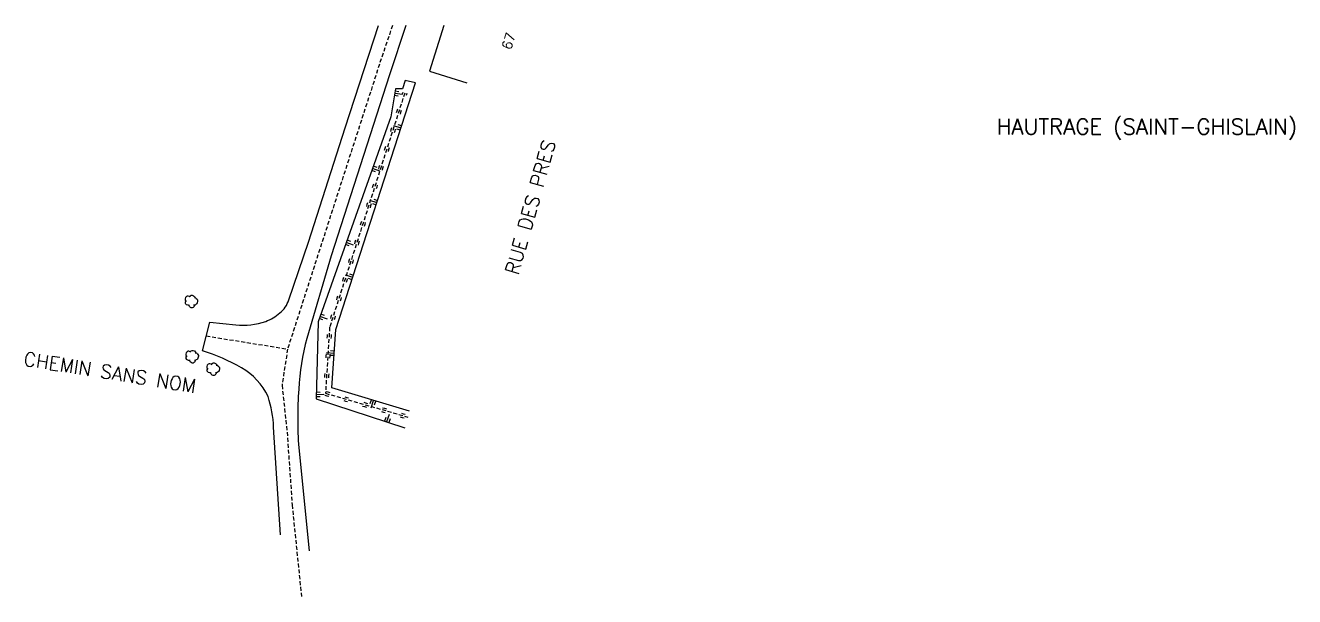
# Model space of a CAD drawing. Header units: millimetres. Extents: x 107000 to 108000, y 126999 to 128000.
# Drawn here: x 107322.5 to 107484.3, y 127927.3 to 128000 of the extents above; entities that cross this region are included whole.
import ezdxf
from ezdxf.enums import TextEntityAlignment as Align

# ---------------------------------------------------------------- set-up
doc = ezdxf.new("R2010")
doc.units = ezdxf.units.MM
doc.linetypes.add('DASHED', pattern=[0.75, 0.5, -0.25])
doc.layers.get('0').update_dxf_attribs({"linetype": 'CONTINUOUS'})
for name, color, linetype in [('W0001', 6, 'DASHED'), ('W0008', 7, 'CONTINUOUS'), ('W0100', 7, 'CONTINUOUS'), ('W0211', 2, 'CONTINUOUS'), ('W0220', 5, 'DASHED'), ('W0300', 7, 'CONTINUOUS'), ('W0980', 7, 'CONTINUOUS'), ('W0989', 7, 'CONTINUOUS'), ('W0991', 7, 'CONTINUOUS')]:
    doc.layers.add(name, color=color, linetype=linetype)
doc.styles.get("Standard").update_dxf_attribs({"font": 'romans.shx', "width": 0.85})

# ---------------------------------------------------------------- blocks, each defined once
blk = doc.blocks.new('T300')
for p, q in [((-0.8, 0.51), (-0.86, 0.34)), ((-0.86, 0.34), (-0.86, 0.17)), ((-0.86, 0.17), (-0.74, 0.06)), ((-0.69, 0.63), (-0.8, 0.51)), ((-0.8, -0.06), (-0.74, 0.06)), ((-0.74, 0.06), (-0.69, 0.11)), ((-0.57, 0.69), (-0.69, 0.63)), ((-0.46, 0.69), (-0.57, 0.69)), ((-0.29, 0.63), (-0.46, 0.69)), ((-0.29, 0.63), (-0.17, 0.74)), ((-0.23, 0.57), (-0.29, 0.63)), ((-0.17, 0.74), (-0.06, 0.8)), ((-0.06, 0.8), (0.06, 0.8)), ((0.06, 0.8), (0.23, 0.74)), ((0.23, 0.74), (0.34, 0.63)), ((0.34, 0.63), (0.4, 0.51)), ((0.46, 0.46), (0.34, 0.46)), ((0.4, 0.51), (0.4, 0.46)), ((0.57, 0.4), (0.46, 0.46)), ((0.57, 0.4), (0.69, 0.29)), ((0.69, 0.29), (0.74, 0.17)), ((0.74, 0.06), (0.69, -0.17)), ((0.74, 0.17), (0.74, 0.06)), ((-0.8, -0.17), (-0.8, -0.06)), ((-0.8, -0.23), (-0.8, -0.17)), ((-0.74, -0.34), (-0.8, -0.23)), ((-0.69, -0.4), (-0.74, -0.34)), ((-0.51, -0.46), (-0.69, -0.4)), ((-0.4, -0.46), (-0.51, -0.46)), ((-0.4, -0.46), (-0.34, -0.46)), ((-0.34, -0.46), (-0.34, -0.4)), ((-0.34, -0.51), (-0.34, -0.46)), ((-0.29, -0.63), (-0.34, -0.51)), ((-0.17, -0.74), (-0.29, -0.63)), ((-0.06, -0.8), (-0.17, -0.74)), ((0.06, -0.8), (-0.06, -0.8)), ((0.17, -0.74), (0.06, -0.8)), ((0.23, -0.69), (0.17, -0.74)), ((0.29, -0.46), (0.23, -0.46)), ((0.29, -0.63), (0.23, -0.69)), ((0.46, -0.4), (0.29, -0.46)), ((0.34, -0.51), (0.29, -0.63)), ((0.34, -0.51), (0.34, -0.46)), ((0.57, -0.34), (0.46, -0.4)), ((0.63, -0.29), (0.57, -0.34)), ((0.69, -0.17), (0.63, -0.29))]:
    blk.add_line(p, q)
blk = doc.blocks.new('t211o')
at = {"color": 0, "linetype": 'Continuous'}
for p, q in [((-0.29, 0.5), (-0.29, 0)), ((0, 1), (0, 0)), ((0.29, 0.5), (0.29, 0))]:
    blk.add_line(p, q, dxfattribs=at)

msp = doc.modelspace()

# ---------------------------------------------------------------- linework, layer by layer
at = {"layer": 'W0001'}
for points in [[(107369.29, 128000), (107367.63, 127995.06), (107355.92, 127958.79), (107355.21, 127954.19), (107355.86, 127948.22), (107356.5, 127938.94), (107357.69, 127927.27)], [(107345.56, 127960.46), (107355.92, 127958.79)]]:
    msp.add_lwpolyline(points, dxfattribs=at)
at = {"layer": 'W0008', "flags": 128}
for points in [[(107358.58, 127972.41), (107363.27, 127986.97), (107367.52, 128000)], [(107370.98, 128000), (107368.91, 127993.71), (107361.48, 127970.67)]]:
    msp.add_lwpolyline(points, dxfattribs=at)
for points in [[(107355, 127935.12), (107354.14, 127948.83, 0.0736), (107353.43, 127952.73, 0.1516), (107350.04, 127956.41, 0.0589), (107345.06, 127958.55), (107346.01, 127962.2), (107349.31, 127961.89, 0.1161), (107353.13, 127962.31, 0.0879), (107354.94, 127963.38, 0.1315), (107356.09, 127965.04), (107358.58, 127972.41)], [(107361.48, 127970.67), (107358.37, 127960.15, 0.0549), (107357.34, 127953.69, 0.0367), (107357.35, 127946.21), (107358.68, 127933.09)]]:
    msp.add_lwpolyline(points, format="xyb", dxfattribs=at)
at = {"layer": 'W0100', "flags": 128}
msp.add_lwpolyline([(107375.83, 128000), (107374, 127994.19), (107378.77, 127992.69)], dxfattribs=at)
at = {"layer": 'W0211', "flags": 128}
msp.add_lwpolyline([(107371.47, 127950.88), (107361.56, 127953.83), (107362.07, 127961.29), (107372.23, 127992.69), (107370.9, 127992.97), (107370.58, 127991.93), (107369.66, 127991.94), (107369.09, 127988.35), (107359.8, 127962.24), (107359.57, 127952.43), (107370.87, 127948.77)], dxfattribs=at)
at = {"layer": 'W0220'}
for p, q in [((107370.86, 127991.39), (107361.28, 127961.56)), ((107370.62, 127991.47), (107370.54, 127991.23)), ((107371.1, 127991.31), (107371.02, 127991.08)), ((107369.86, 127989.09), (107369.78, 127988.85)), ((107369.93, 127989.32), (107369.86, 127989.09)), ((107370.33, 127988.93), (107370.26, 127988.7)), ((107370.41, 127989.17), (107370.33, 127988.93)), ((107369.09, 127986.71), (107369.02, 127986.47)), ((107369.17, 127986.94), (107369.09, 127986.71)), ((107369.57, 127986.55), (107369.49, 127986.32)), ((107369.64, 127986.79), (107369.57, 127986.55)), ((107368.33, 127984.33), (107368.25, 127984.09)), ((107368.4, 127984.56), (107368.33, 127984.33)), ((107368.8, 127984.17), (107368.73, 127983.93)), ((107368.88, 127984.41), (107368.8, 127984.17)), ((107367.56, 127981.95), (107367.49, 127981.71)), ((107367.64, 127982.18), (107367.56, 127981.95)), ((107368.04, 127981.79), (107367.96, 127981.55)), ((107368.12, 127982.03), (107368.04, 127981.79)), ((107366.88, 127979.8), (107366.8, 127979.57)), ((107366.8, 127979.57), (107366.72, 127979.33)), ((107367.28, 127979.41), (107367.2, 127979.17)), ((107367.35, 127979.65), (107367.28, 127979.41)), ((107366.04, 127977.18), (107365.96, 127976.95)), ((107366.11, 127977.42), (107366.04, 127977.18)), ((107366.51, 127977.03), (107366.44, 127976.79)), ((107366.59, 127977.27), (107366.51, 127977.03)), ((107365.35, 127975.04), (107365.27, 127974.8)), ((107365.27, 127974.8), (107365.19, 127974.57)), ((107365.75, 127974.65), (107365.67, 127974.41)), ((107365.82, 127974.89), (107365.75, 127974.65)), ((107364.51, 127972.42), (107364.43, 127972.19)), ((107364.58, 127972.66), (107364.51, 127972.42)), ((107364.98, 127972.27), (107364.91, 127972.03)), ((107365.06, 127972.51), (107364.98, 127972.27)), ((107363.82, 127970.28), (107363.74, 127970.04)), ((107364.3, 127970.13), (107364.22, 127969.89)), ((107363.74, 127970.04), (107363.67, 127969.81)), ((107364.22, 127969.89), (107364.14, 127969.65)), ((107362.98, 127967.66), (107362.9, 127967.43)), ((107363.06, 127967.9), (107362.98, 127967.66)), ((107363.46, 127967.51), (107363.38, 127967.27)), ((107363.53, 127967.75), (107363.46, 127967.51)), ((107362.21, 127965.28), (107362.14, 127965.04)), ((107362.29, 127965.52), (107362.21, 127965.28)), ((107362.77, 127965.37), (107362.69, 127965.13)), ((107362.69, 127965.13), (107362.61, 127964.89)), ((107361.45, 127962.9), (107361.37, 127962.66)), ((107361.53, 127963.14), (107361.45, 127962.9)), ((107361.93, 127962.75), (107361.85, 127962.51)), ((107362, 127962.99), (107361.93, 127962.75)), ((107361.28, 127961.56), (107360.75, 127953.16)), ((107360.96, 127960.41), (107360.94, 127960.16)), ((107360.97, 127960.66), (107360.96, 127960.41)), ((107361.46, 127960.38), (107361.44, 127960.13)), ((107361.47, 127960.63), (107361.46, 127960.38)), ((107360.8, 127957.91), (107360.78, 127957.66)), ((107360.82, 127958.16), (107360.8, 127957.91)), ((107361.3, 127957.88), (107361.28, 127957.63)), ((107361.32, 127958.13), (107361.3, 127957.88)), ((107360.66, 127955.67), (107360.64, 127955.42)), ((107361.16, 127955.64), (107361.14, 127955.39)), ((107360.64, 127955.42), (107360.63, 127955.17)), ((107361.14, 127955.39), (107361.13, 127955.14)), ((107360.5, 127953.17), (107360.5, 127953.17)), ((107360.68, 127952.91), (107360.92, 127952.85)), ((107360.75, 127953.16), (107371.26, 127950.13)), ((107360.82, 127953.4), (107361.06, 127953.33)), ((107360.92, 127952.85), (107361.16, 127952.78)), ((107361, 127953.14), (107361, 127953.14)), ((107361.06, 127953.33), (107361.3, 127953.26)), ((107363.22, 127952.7), (107363.46, 127952.64)), ((107363.46, 127952.64), (107363.7, 127952.57)), ((107363.08, 127952.22), (107363.32, 127952.15)), ((107363.32, 127952.15), (107363.56, 127952.09)), ((107365.48, 127951.53), (107365.72, 127951.46)), ((107365.62, 127952.01), (107365.86, 127951.94)), ((107365.72, 127951.46), (107365.96, 127951.39)), ((107365.86, 127951.94), (107366.1, 127951.87)), ((107367.89, 127950.84), (107368.13, 127950.77)), ((107368.03, 127951.32), (107368.27, 127951.25)), ((107368.13, 127950.77), (107368.37, 127950.7)), ((107368.27, 127951.25), (107368.51, 127951.18)), ((107370.29, 127950.15), (107370.53, 127950.08)), ((107370.43, 127950.63), (107370.67, 127950.56)), ((107370.53, 127950.08), (107370.77, 127950.01)), ((107370.67, 127950.56), (107370.91, 127950.49))]:
    msp.add_line(p, q, dxfattribs=at)

# ---------------------------------------------------------------- block references
at = {"layer": 'W0211'}
for p, rotation in [((107369.57, 127991.35), 260.9198773544425), ((107370.37, 127986.96), 72.06823805953297), ((107366.75, 127981.79), 250.4238310885577), ((107367.3, 127977.44), 72.06823805953297), ((107363.4, 127972.37), 250.4238310885577), ((107364.22, 127967.93), 72.06823805953297), ((107360.05, 127962.94), 250.4238310885577), ((107361.86, 127958.28), 86.09907164022155), ((107359.58, 127952.99), 268.6507663883498), ((107366.88, 127952.25), 163.4245564994226), ((107368.55, 127949.52), 342.0449165228928)]:
    msp.add_blockref('t211o', p, dxfattribs=dict(at, rotation=rotation))
at = {"layer": 'W0300'}
for p in [(107343.71, 127964.83), (107343.81, 127957.81), (107346.49, 127956.22)]:
    msp.add_blockref('T300', p, dxfattribs=at)

# ---------------------------------------------------------------- texts
at = {"layer": 'W0980'}
msp.add_text('HAUTRAGE (SAINT-GHISLAIN)', height=2, dxfattribs=at).set_placement((107465.47, 127986.97), align=Align.MIDDLE)
at = {"layer": 'W0989'}
for s, rotation, p in [('RUE DES PRES', 74.1923, (107386.87, 127976.85)), ('CHEMIN SANS NOM', 350.8302, (107333.27, 127955.82))]:
    msp.add_text(s, height=1.75, rotation=rotation, dxfattribs=at).set_placement(p, align=Align.MIDDLE)
at = {"layer": 'W0991'}
msp.add_text('67', height=1.25, rotation=72.5329, dxfattribs=at).set_placement((107384.1, 127998), align=Align.MIDDLE)

doc.saveas('drawing.dxf')
